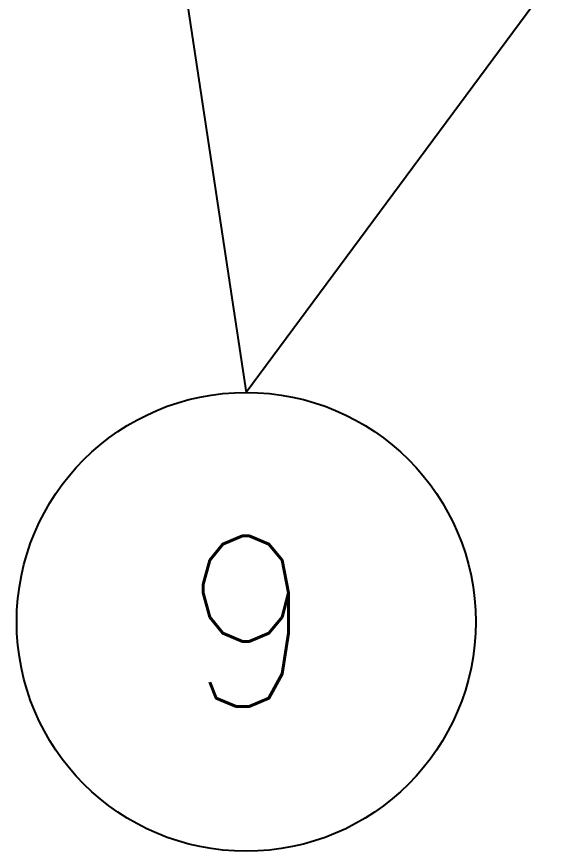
# Model space of a CAD drawing. Extents: x 14808 to 20058, y -13198 to -11680.
# Drawn here: x 15034.65 to 15050.3, y -13080.89 to -13056.4 of the extents above; entities that cross this region are included whole.
import ezdxf

# ---------------------------------------------------------------- set-up
doc = ezdxf.new("R2010")
doc.units = 0
doc.header["$LTSCALE"] = 7
doc.header["$MEASUREMENT"] = 0
doc.layers.get('0').update_dxf_attribs({"color": 2, "linetype": 'CONTINUOUS'})
doc.styles.add('GHS', font='romans', dxfattribs={"bigfont": 'ghs'})
doc.styles.add('TEXTSTYLE_0', font='txt.shx', dxfattribs={"width": 0.8, "bigfont": 'whgtxt.shx'})
doc.dimstyles.new('STANDARD$7', dxfattribs={"dimtxt": 3.5, "dimasz": 3, "dimexe": 1, "dimexo": 0.0625, "dimgap": 1, "dimtad": 1, "dimdec": 4, "dimzin": 0, "dimdsep": 46, "dimtxsty": 'GHS', "dimcen": 1, "dimclrt": 2, "dimadec": 0, "dimazin": 0, "dimtfac": 1, "dimtdec": 4, "dimtofl": 0, "dimtmove": 0, "dimatfit": 3, "dimfxl": 1, "dimtolj": 1, "dimtzin": 0, "dimarcsym": 0})

# ---------------------------------------------------------------- blocks, each defined once
blk = doc.blocks.new('A$C683B58DF')
at = {"color": 2}
blk.add_circle((3.366, 3.366), 3.366, dxfattribs=at)
at = {"color": 2, "insert": (3.41, 3.376), "char_height": 2.5, "width": 5.41323, "attachment_point": 5, "style": 'TEXTSTYLE_0'}
blk.add_mtext('{\\W0.9;9}', dxfattribs=at)

msp = doc.modelspace()

# ---------------------------------------------------------------- block references
at = {"xscale": 2, "yscale": 2, "zscale": 2}
msp.add_blockref('A$C683B58DF', (15034.648, -13080.886), dxfattribs=at)

# ---------------------------------------------------------------- leaders
for points in [[(15036.869, -13037.593), (15041.379, -13067.424)], [(15063.561, -13037.432), (15041.379, -13067.424)]]:
    msp.add_leader(points, dimstyle='STANDARD$7', override={"dimtxt": 3, "dimexo": 0.3, "dimgap": 2, "dimtad": 0, "dimdec": 1, "dimzin": 8, "dimcen": 0, "dimclrd": 2, "dimclre": 2, "dimazin": 2, "dimtp": 0.1, "dimtfac": 0.5, "dimtdec": 1, "dimfxl": 2.5, "dimarcsym": 1})

doc.saveas('drawing.dxf')
